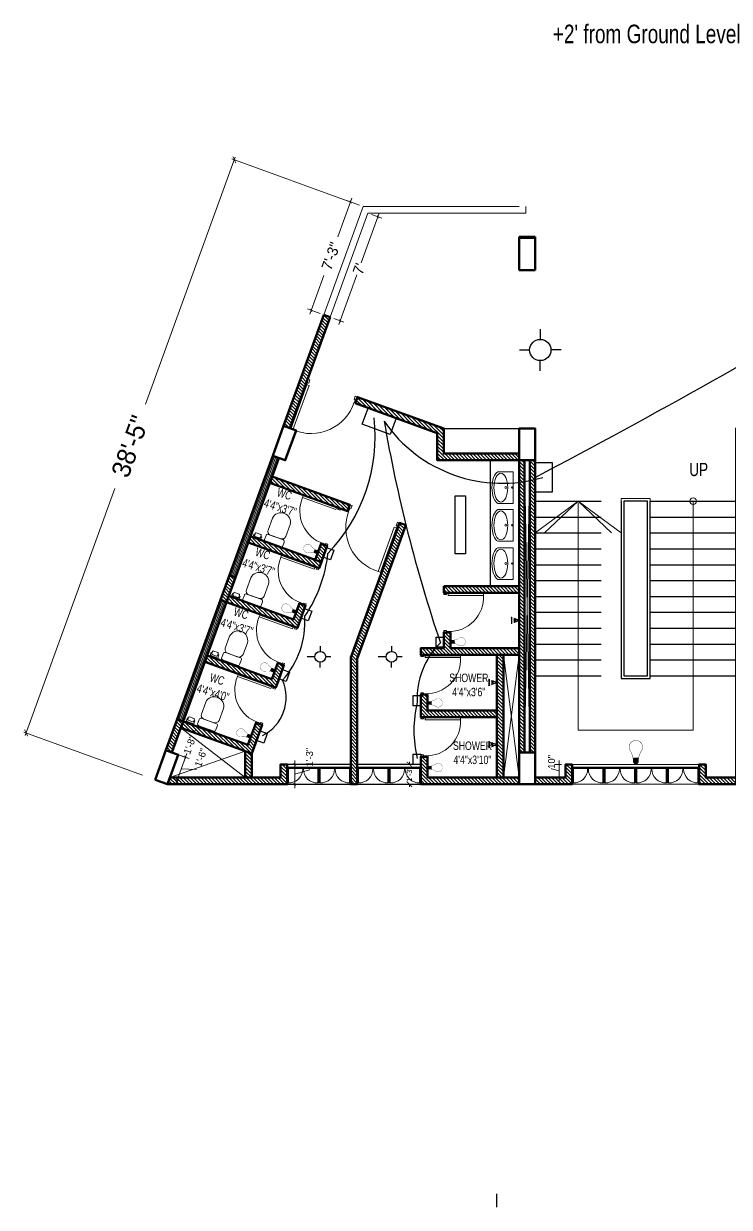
# Model space of a CAD drawing. Extents: x 28 to 3926, y 235 to 2288.
# Drawn here: x 28 to 561, y 235 to 1130 of the extents above; entities that cross this region are included whole.
import ezdxf

# ---------------------------------------------------------------- set-up
doc = ezdxf.new("R2010")
doc.units = 0
doc.header["$LTSCALE"] = 10
doc.linetypes.add('DASHED2', pattern=[0.375, 0.25, -0.125])
for name, color, linetype, lineweight in [('A-TEXT', 7, 'Continuous', 5), ('ar-DOOR-WOOD', 44, 'Continuous', 0), ('column', 1, 'Continuous', 50), ('Dimension', 18, 'Continuous', 9), ('illustr-TOILET FIXTURE', 171, 'Continuous', 0), ('Main Wall', 250, 'Continuous', 13), ('window', 160, 'Continuous', 9)]:
    doc.layers.add(name, color=color, linetype=linetype, lineweight=lineweight)
for name, color, linetype in [('BOX', 7, 'Continuous'), ('conduit', 160, 'Continuous'), ('e conduit sdb to swicth', 160, 'Continuous'), ('Electrical Installation', 50, 'Continuous'), ('plug ins', 7, 'Continuous')]:
    doc.layers.add(name, color=color, linetype=linetype)
doc.layers.add('hatch brick', color=32, linetype='Continuous', lineweight=0, transparency=0.4)
doc.styles.add('SIMPLE', font='romantic.ttf')
doc.dimstyles.new('Architectural', dxfattribs={"dimtxt": 14, "dimasz": 4, "dimexe": 2, "dimexo": 10, "dimgap": 0.09, "dimtad": 0, "dimdec": 0, "dimzin": 0, "dimdsep": 46, "dimlunit": 4, "dimtxsty": 'Standard', "dimblk": 'ARCHTICK', "dimcen": 0.09, "dimdle": 2, "dimclrd": 256, "dimclre": 256, "dimclrt": 256, "dimadec": 0, "dimazin": 0, "dimtfac": 1, "dimtdec": 0, "dimtofl": 0, "dimtmove": 1, "dimatfit": 2, "dimfxl": 12, "dimtolj": 1, "dimtzin": 0, "dimlwd": -1, "dimlwe": -1, "dimarcsym": 0})
doc.dimstyles.new('Architectural small', dxfattribs={"dimtxt": 8, "dimasz": 2, "dimexe": 3, "dimexo": 3, "dimgap": 0.09, "dimtad": 0, "dimdec": 0, "dimzin": 0, "dimdsep": 46, "dimlunit": 4, "dimtxsty": 'Standard', "dimblk": 'ARCHTICK', "dimcen": 0.09, "dimdle": 3, "dimclrd": 6, "dimclre": 6, "dimclrt": 5, "dimadec": 0, "dimazin": 0, "dimtfac": 1, "dimtdec": 0, "dimtofl": 0, "dimtmove": 1, "dimatfit": 2, "dimfxl": 12, "dimtolj": 1, "dimtzin": 0, "dimlwd": 18, "dimlwe": 18, "dimarcsym": 0})
pattern_1 = [(45, (0, 0), (-1.325825, 1.325825), [])]

# ---------------------------------------------------------------- blocks, each defined once
blk = doc.blocks.new('_ArchTick')
at = {"color": 0, "linetype": 'ByBlock', "const_width": 0.15}
blk.add_lwpolyline([(-0.5, -0.5), (0.5, 0.5)], dxfattribs=at)
blk = doc.blocks.new('*D43')
at = {"layer": 'Defpoints', "color": 0, "transparency": 16777216}
for p in [(284.22, 991.77), (29.38, 593.76), (126.79, 558.37)]:
    blk.add_point(p, dxfattribs=at)
at = {"layer": 'Dimension', "transparency": 16777216}
for p, q in [((187.49, 1029.03), (119.67, 842.34)), ((274.82, 995.18), (184.93, 1027.83)), ((28.7, 591.88), (96.51, 778.57)), ((117.39, 561.79), (27.5, 594.44))]:
    blk.add_line(p, q, dxfattribs=at)
at = {"layer": 'Dimension', "transparency": 16777216, "xscale": 4, "yscale": 4, "zscale": 4}
for p, rotation in [((186.81, 1027.15), 70.0371155130217), ((29.38, 593.76), 250.0371155130217)]:
    blk.add_blockref('_ArchTick', p, dxfattribs=dict(at, rotation=rotation))
at = {"layer": 'Dimension', "transparency": 16777216, "insert": (108.09, 810.45), "char_height": 14, "attachment_point": 5, "rotation": 70.03712}
blk.add_mtext('\\A1;38\'-5"', dxfattribs=at)
blk = doc.blocks.new('*D45')
at = {"layer": 'Defpoints', "color": 0, "transparency": 16777216}
for p in [(287.72, 986.77), (295.34, 984), (259.16, 908.12)]:
    blk.add_point(p, dxfattribs=at)
at = {"layer": 'Dimension', "color": 6, "lineweight": 18, "transparency": 16777216}
for p, q in [((296.36, 986.82), (282.68, 949.15)), ((290.54, 985.74), (298.16, 982.98)), ((265.75, 902.53), (279.43, 940.21)), ((261.98, 907.1), (269.59, 904.33))]:
    blk.add_line(p, q, dxfattribs=at)
at = {"layer": 'Dimension', "color": 6, "lineweight": 18, "transparency": 16777216, "xscale": 2, "yscale": 2, "zscale": 2}
for p, rotation in [((295.34, 984), 70.03895655917337), ((266.77, 905.35), 250.0389565591734)]:
    blk.add_blockref('_ArchTick', p, dxfattribs=dict(at, rotation=rotation))
at = {"layer": 'Dimension', "color": 5, "transparency": 16777216, "insert": (281.06, 944.68), "char_height": 8, "attachment_point": 5, "rotation": 70.03896}
blk.add_mtext("\\A1;7'", dxfattribs=at)
blk = doc.blocks.new('*D47')
at = {"layer": 'Defpoints', "color": 0, "transparency": 16777216}
for p in [(284.22, 991.77), (244.9, 913.29), (254.49, 909.82)]:
    blk.add_point(p, dxfattribs=at)
at = {"layer": 'Dimension', "color": 6, "lineweight": 18, "transparency": 16777216}
for p, q in [((275.66, 998.06), (265.03, 968.77)), ((281.4, 992.79), (271.82, 996.27)), ((243.88, 910.47), (254.51, 939.77)), ((251.67, 910.84), (242.08, 914.32))]:
    blk.add_line(p, q, dxfattribs=at)
at = {"layer": 'Dimension', "color": 6, "lineweight": 18, "transparency": 16777216, "xscale": 2, "yscale": 2, "zscale": 2}
for p, rotation in [((274.64, 995.24), 70.0587109803053), ((244.9, 913.29), 250.0587109803053)]:
    blk.add_blockref('_ArchTick', p, dxfattribs=dict(at, rotation=rotation))
at = {"layer": 'Dimension', "color": 5, "transparency": 16777216, "insert": (259.77, 954.27), "char_height": 8, "attachment_point": 5, "rotation": 70.05871}
blk.add_mtext('\\A1;7\'-3"', dxfattribs=at)
blk = doc.blocks.new('*D48')
at = {"layer": 'Defpoints', "color": 0, "transparency": 16777216}
for p in [(437.12, 569.96), (432.37, 559.96), (437.12, 559.96)]:
    blk.add_point(p, dxfattribs=at)
at = {"layer": 'Dimension', "color": 6, "lineweight": 18, "transparency": 16777216}
for p, q in [((432.37, 572.96), (432.37, 556.96)), ((426.56, 566.7), (426.56, 566.88)), ((432.37, 564.96), (426.56, 566.7)), ((434.12, 569.96), (429.37, 569.96)), ((434.12, 559.96), (429.37, 559.96))]:
    blk.add_line(p, q, dxfattribs=at)
for p, rotation in [((432.37, 569.96), 90), ((432.37, 559.96), 270)]:
    blk.add_blockref('_ArchTick', p, dxfattribs=dict(at, rotation=rotation))
at = {"layer": 'Dimension', "color": 5, "transparency": 16777216, "insert": (426.56, 571.85), "char_height": 8, "attachment_point": 5, "rotation": 90}
blk.add_mtext('\\A1;{\\H0.66667x;10"}', dxfattribs=at)
blk = doc.blocks.new('*D49')
at = {"layer": 'Defpoints', "color": 0, "transparency": 16777216}
for p in [(144.31, 577.28), (149.73, 575.31), (138.01, 559.96)]:
    blk.add_point(p, dxfattribs=at)
at = {"layer": 'Dimension', "color": 6, "lineweight": 18, "transparency": 16777216}
for p, q in [((142.41, 555.17), (150.75, 578.13)), ((147.13, 576.26), (152.55, 574.29)), ((146.58, 566.65), (158.19, 565.99)), ((158.19, 565.99), (158.25, 566.16)), ((140.83, 558.93), (146.26, 556.96))]:
    blk.add_line(p, q, dxfattribs=at)
at = {"layer": 'Dimension', "color": 6, "lineweight": 18, "transparency": 16777216, "xscale": 2, "yscale": 2, "zscale": 2}
for p, rotation in [((149.73, 575.31), 70.03895655909592), ((143.44, 557.99), 250.0389565590959)]:
    blk.add_blockref('_ArchTick', p, dxfattribs=dict(at, rotation=rotation))
at = {"layer": 'Dimension', "color": 5, "transparency": 16777216, "insert": (161.47, 575.02), "char_height": 8, "attachment_point": 5, "rotation": 70.03896}
blk.add_mtext('\\A1;{\\H0.66667x;1\'-6"}', dxfattribs=at)
blk = doc.blocks.new('*D50')
at = {"layer": 'Defpoints', "color": 0, "transparency": 16777216}
for p in [(146.4, 597.66), (156.52, 593.98), (139.61, 578.99)]:
    blk.add_point(p, dxfattribs=at)
at = {"layer": 'Dimension', "color": 6, "lineweight": 18, "transparency": 16777216}
for p, q in [((149.22, 596.64), (159.34, 592.95)), ((157.55, 596.8), (156.35, 593.5)), ((142.43, 577.97), (152.55, 574.28)), ((148.7, 572.49), (149.9, 575.79))]:
    blk.add_line(p, q, dxfattribs=at)
at = {"layer": 'Dimension', "color": 6, "lineweight": 18, "transparency": 16777216, "xscale": 2, "yscale": 2, "zscale": 2}
for p, rotation in [((156.52, 593.98), 70.00234317512712), ((149.73, 575.31), 250.0023431751271)]:
    blk.add_blockref('_ArchTick', p, dxfattribs=dict(at, rotation=rotation))
at = {"layer": 'Dimension', "color": 5, "transparency": 16777216, "insert": (153.13, 584.64), "char_height": 8, "attachment_point": 5, "rotation": 70.00234}
blk.add_mtext('\\A1;{\\H0.66667x;1\'-8"}', dxfattribs=at)
blk = doc.blocks.new('DOOR_45')
at = {"layer": 'ar-DOOR-WOOD'}
for p, q in [((-10968.7, 15427.4), (-10963.7, 15427.4)), ((-10968.7, 15427.4), (-10968.7, 15426.4)), ((-10963.7, 15427.4), (-10963.7, 15425.4)), ((-11008.7, 15426.4), (-11008.7, 15424.4)), ((-10968.7, 15426.4), (-11008.7, 15426.4)), ((-11008.7, 15424.4), (-10968.7, 15424.4)), ((-10968.7, 15424.4), (-10968.7, 15426.4)), ((-10968.7, 15426.4), (-10966.7, 15426.4)), ((-10966.7, 15426.4), (-10966.7, 15425.4)), ((-10966.7, 15425.4), (-10963.7, 15425.4)), ((-10968.7, 15382.4), (-10968.7, 15383.4)), ((-10968.7, 15383.4), (-10966.7, 15383.4)), ((-10968.7, 15382.4), (-10963.7, 15382.4)), ((-10966.7, 15384.4), (-10963.7, 15384.4)), ((-10966.7, 15383.4), (-10966.7, 15384.4)), ((-10963.7, 15382.4), (-10963.7, 15384.4))]:
    blk.add_line(p, q, dxfattribs=at)
for points in [[(-10963.7, 15427.4), (-10968.7, 15427.4), (-10968.7, 15426.4), (-10966.7, 15426.4), (-10966.7, 15425.4), (-10963.7, 15425.4)], [(-10968.7, 15426.4), (-11008.7, 15426.4), (-11008.7, 15424.4), (-10968.7, 15424.4)], [(-10968.7, 15383.4), (-10968.7, 15382.4), (-10963.7, 15382.4), (-10963.7, 15384.4), (-10966.7, 15384.4), (-10966.7, 15383.4)]]:
    blk.add_lwpolyline(points, close=True, dxfattribs=at)
blk.add_arc((-10969.9, 15422.3), 38.9, 176.9083, 271.677, dxfattribs=at)
blk = doc.blocks.new('T-FIX-027')
at = {"layer": 'illustr-TOILET FIXTURE'}
for p, q in [((-11843.84, 14568.89), (-11843.84, 14557.43)), ((-11843.84, 14568.89), (-11843.84, 14557.43)), ((-11843.84, 14568.89), (-11819.84, 14568.89)), ((-11843.84, 14568.89), (-11819.84, 14568.89)), ((-11819.84, 14568.89), (-11819.84, 14557.43)), ((-11819.84, 14568.89), (-11819.84, 14557.43))]:
    blk.add_line(p, q, dxfattribs=at)
for centre, radius in [((-11831.91, 14563.34), 0.762), ((-11831.91, 14563.34), 0.762), ((-11831.91, 14568.32), 0.508), ((-11831.91, 14568.32), 0.508)]:
    blk.add_circle(centre, radius, dxfattribs=at)
blk.add_ellipse((-11831.84, 14559.64), major_axis=(-10.93, 0), ratio=0.480383, dxfattribs=at)
blk.add_ellipse((-11831.84, 14559.64), major_axis=(-10.93, 0), ratio=0.480383, dxfattribs=at)
blk.add_ellipse((-11831.84, 14558.89), major_axis=(-12.37, 0), ratio=0.48498, start_param=6.528919, end_param=9.179045, dxfattribs=at)
blk.add_ellipse((-11831.84, 14558.89), major_axis=(-12.37, 0), ratio=0.48498, start_param=6.528919, end_param=9.179045, dxfattribs=at)
blk = doc.blocks.new('stair final')
blk.add_lwpolyline([(-5, 126), (17, 126), (17, -10), (-5, -10)], close=True)
for points in [[(82, 124), (82, -90), (-70, -90), (-70, 124)], [(-37.5, 124), (-37.5, -49), (49.5, -49), (49.5, 122.75)], [(17, 100), (49.5, 124), (82, 100)], [(24.2, 100), (49.5, 124)], [(49.5, 124), (75, 100)], [(82, -8), (82, -90)]]:
    blk.add_lwpolyline(points)
blk.add_circle((-37.5, 124), 2.49)
at = {"layer": 'BOX', "ltscale": 2000}
for p, q in [((-5, 124), (-70, 124)), ((-5, 112), (-70, 112)), ((-5, 100), (-70, 100)), ((-5, 88), (-70, 88)), ((-5, 76), (-70, 76)), ((-5, 64), (-70, 64)), ((-5, 52), (-70, 52)), ((-5, 40), (-70, 40)), ((-5, 28), (-70, 28)), ((-5, 16), (-70, 16)), ((-5, 4), (-70, 4)), ((-5, -8), (-70, -8)), ((0, -8), (-3, -8)), ((15, -8), (12, -8))]:
    blk.add_line(p, q, dxfattribs=at)
at = {"layer": 'BOX', "linetype": 'DASHED2', "ltscale": 20}
for p, q in [((82, 124), (17, 124)), ((82, 112), (17, 112)), ((82, 100), (17, 100)), ((82, 88), (17, 88)), ((82, 76), (17, 76)), ((82, 64), (17, 64)), ((82, 52), (17, 52)), ((82, 40), (17, 40)), ((82, 28), (17, 28)), ((82, 16), (17, 16)), ((82, 4), (17, 4)), ((82, -8), (17, -8))]:
    blk.add_line(p, q, dxfattribs=at)
at = {"layer": 'BOX', "ltscale": 2000}
for points in [[(17, 124), (17, -10), (-5, -10), (-5, 124)], [(-3, 124), (15, 124)]]:
    blk.add_lwpolyline(points, dxfattribs=at)
blk.add_lwpolyline([(15, 124), (15, -8), (-3, -8), (-3, 124)], close=True, dxfattribs=at)
blk = doc.blocks.new('wc')
at = {"linetype": 'Continuous'}
for p, q in [((17795.02, 10409.39), (17795.02, 10412.39)), ((17796.16, 10413.89), (17808.33, 10413.89)), ((17809.55, 10412.39), (17809.55, 10409.39)), ((17795.14, 10404.89), (17795.14, 10395.33)), ((17808.24, 10407.89), (17796.16, 10407.89)), ((17806.43, 10407.89), (17798.79, 10407.89)), ((17809.43, 10395.33), (17809.43, 10404.89)), ((17802.29, 10388.83), (17802.29, 10388.83))]:
    blk.add_line(p, q, dxfattribs=at)
for centre, radius, start, end in [((17796.22, 10412.67), 1.22, 92.83897, 193.07634), ((17808.28, 10412.6), 1.29, 350.39369, 88.03756), ((17796.22, 10409.11), 1.22, 166.9235, 267.16099), ((17798.7, 10404.28), 3.61, 88.6213, 170.30773), ((17806.43, 10404.89), 3, 0, 90), ((17808.21, 10409.24), 1.35, 271.20657, 6.26872), ((17802.2, 10395.91), 7.08, 184.67051, 270.73332), ((17802.38, 10395.91), 7.08, 269.26668, 355.32952)]:
    blk.add_arc(centre, radius, start, end, dxfattribs=at)
blk = doc.blocks.new('nap')
at = {"linetype": 'Continuous'}
for p, q in [((17810.88, 10410.98), (17810.88, 10413.6)), ((17810.88, 10413.6), (17817, 10413.6)), ((17811.65, 10410.98), (17810.88, 10410.98)), ((17811.65, 10410.19), (17811.65, 10411.93)), ((17812.15, 10412.43), (17815.76, 10412.43)), ((17816.26, 10411.93), (17816.26, 10410.19)), ((17817, 10410.98), (17816.26, 10410.98)), ((17817, 10413.6), (17817, 10410.98)), ((17815.76, 10409.69), (17812.15, 10409.69))]:
    blk.add_line(p, q, dxfattribs=at)
for centre, start, end in [((17812.15, 10411.93), 90, 180), ((17812.15, 10410.19), 180, 270), ((17815.76, 10411.93), 0, 90), ((17815.76, 10410.19), 270, 0)]:
    blk.add_arc(centre, 0.5, start, end, dxfattribs=at)
blk = doc.blocks.new('toilet stair block final')
h = blk.add_hatch()
h.set_pattern_fill('ANSI31', color=256, scale=15)
h.set_pattern_definition([(45, (1.7069, -4.6996), (-1.325825, 1.325825), [])])
h.paths.add_polyline_path([(145.14, -46.57), (150.14, -44.75), (150.14, -64.82), (145.14, -64.82)])
at = {"layer": 'hatch brick'}
h = blk.add_hatch(dxfattribs=at)
h.set_pattern_fill('ANSI31', color=256, scale=15)
h.set_pattern_definition(pattern_1)
h.paths.add_polyline_path([(85.96, 283.35), (116.45, 199.41), (121.15, 201.12), (90.63, 285.05)])
h = blk.add_hatch(dxfattribs=at)
h.set_pattern_fill('ANSI31', color=256, scale=15)
h.set_pattern_definition(pattern_1)
edge = h.paths.add_edge_path()
edge.add_line((67.04, 218.27), (65.33, 222.97))
edge.add_line((65.33, 222.97), (0, 199.18))
edge.add_line((0, 199.18), (0, 180.18))
edge.add_line((0, 180.18), (-57, 180.18))
edge.add_line((-57, 180.18), (-57, 175.18))
edge.add_line((-57, 175.18), (5, 175.18))
edge.add_line((5, 175.18), (5, 195.68))
edge.add_line((5, 195.68), (67.04, 218.27))
h = blk.add_hatch(dxfattribs=at)
h.set_pattern_fill('ANSI31', color=256, scale=15)
h.set_pattern_definition(pattern_1)
h.paths.add_polyline_path([(-233, 175.18), (-233, -45.82), (-229, -45.82), (-229, 175.18)])
h = blk.add_hatch(dxfattribs=at)
h.set_pattern_fill('ANSI31', color=256, scale=15)
h.set_pattern_definition([(45, (7, 0), (-1.325825, 1.325825), [])])
h.paths.add_polyline_path([(-225, 175.18), (-225, -45.82), (-221, -45.82), (-221, 175.18)])
h = blk.add_hatch(dxfattribs=at)
h.set_pattern_fill('ANSI31', color=256, scale=15)
h.set_pattern_definition([(45, (164, 0), (-1.325825, 1.325825), [])])
h.paths.add_polyline_path([(-69, 175.18), (-69, -45.82), (-65, -45.82), (-65, 175.18)])
h = blk.add_hatch(dxfattribs=at)
h.set_pattern_fill('ANSI31', color=256, scale=15)
h.set_pattern_definition(pattern_1)
h.paths.add_polyline_path([(-61, 175.18), (-61, -45.82), (-57, -45.82), (-57, 175.18)])
h = blk.add_hatch(dxfattribs=at)
h.set_pattern_fill('ANSI31', color=256, scale=15)
h.set_pattern_definition([(45, (-1.4041, 77.1201), (-1.325825, 1.325825), [])])
h.paths.add_polyline_path([(131.46, 158.06), (72.72, 136.72), (71.01, 141.42), (129.75, 162.76)])
h = blk.add_hatch(dxfattribs=at)
h.set_pattern_fill('ANSI31', color=256, scale=15)
h.set_pattern_definition(pattern_1)
edge = h.paths.add_edge_path()
edge.add_line((28.72, 126.06), (33.42, 127.77))
edge.add_line((33.42, 127.77), (70.4, 25.94))
edge.add_line((70.4, 25.94), (70.4, -69.82))
edge.add_line((70.4, -69.82), (65.4, -69.82))
edge.add_line((65.4, -69.82), (65.4, 25.06))
edge.add_line((65.4, 25.06), (28.72, 126.06))
h = blk.add_hatch(dxfattribs=at)
h.set_pattern_fill('ANSI31', color=256, scale=15)
h.set_pattern_definition([(45, (-1.0627, 76.1802), (-1.325825, 1.325825), [])])
edge = h.paths.add_edge_path()
edge.add_line((94.28, 93.48), (88.13, 110.4))
edge.add_line((88.13, 110.4), (92.83, 112.11))
edge.add_line((92.83, 112.11), (97.27, 99.88))
edge.add_line((97.27, 99.88), (146.14, 117.64))
edge.add_line((146.14, 117.64), (147.85, 112.94))
edge.add_line((147.85, 112.94), (94.28, 93.48))
h = blk.add_hatch(dxfattribs=at)
h.set_pattern_fill('ANSI31', color=256, scale=15)
h.set_pattern_definition([(45, (-56625.152, -18759.7349), (-1.325825215, 1.325825215), [])])
edge = h.paths.add_edge_path()
edge.add_line((157.41, 86.62), (162.11, 88.33))
edge.add_line((162.11, 88.33), (168.94, 69.53))
edge.add_line((168.94, 69.53), (164.23, 67.82))
edge.add_line((164.23, 67.82), (157.4, 86.62))
h = blk.add_hatch(dxfattribs=at)
h.set_pattern_fill('ANSI31', color=256, scale=15)
h.set_pattern_definition(pattern_1)
h.paths.add_polyline_path([(0, 80), (0, 75), (-57, 75), (-57, 80)])
h = blk.add_hatch(dxfattribs=at)
h.set_pattern_fill('ANSI31', color=256, scale=15)
h.set_pattern_definition([(45, (15.3236, 31.0638), (-1.325825, 1.325825), [])])
edge = h.paths.add_edge_path()
edge.add_line((110.66, 48.37), (104.52, 65.29))
edge.add_line((104.52, 65.29), (109.22, 66.99))
edge.add_line((109.22, 66.99), (113.66, 54.77))
edge.add_line((113.66, 54.77), (162.52, 72.52))
edge.add_line((162.52, 72.52), (164.23, 67.82))
edge.add_line((164.23, 67.82), (110.66, 48.37))
h = blk.add_hatch(dxfattribs=at)
h.set_pattern_fill('ANSI31', color=256, scale=15)
h.set_pattern_definition(pattern_1)
h.paths.add_polyline_path([(0, 28), (-57, 28), (-57, 33), (-5, 33), (-5, 45), (0, 45), (0, 33), (17.4, 33), (17.4, 28)])
h = blk.add_hatch(dxfattribs=at)
h.set_pattern_fill('ANSI31', color=256, scale=15)
h.set_pattern_definition(pattern_1)
h.paths.add_polyline_path([(-45, -64.82), (-40, -64.82), (-40, 28), (-45, 28)])
h = blk.add_hatch(dxfattribs=at)
h.set_pattern_fill('ANSI31', color=256, scale=15)
h.set_pattern_definition([(45, (15.3236, 31.0638), (-1.325825, 1.325825), [])])
h.paths.add_polyline_path([(125.34, 7.95), (120.9, 20.17), (125.6, 21.88), (130.04, 9.66), (178.91, 27.41), (180.62, 22.71), (127.05, 3.25)])
h = blk.add_hatch(dxfattribs=at)
h.set_pattern_fill('ANSI31', color=256, scale=15)
h.set_pattern_definition([(45, (17.4023, 0), (-1.325825, 1.325825), [])])
h.paths.add_polyline_path([(-40, -14), (12.4, -14), (12.4, -2), (17.4, -2), (17.4, -19), (-40, -19)])
h = blk.add_hatch(dxfattribs=at)
h.set_pattern_fill('ANSI31', color=256, scale=15)
h.set_pattern_definition([(45, (33.4168, -18.7522), (-1.325825, 1.325825), [])])
h.paths.add_polyline_path([(143.44, -41.87), (137.29, -24.95), (141.99, -23.24), (148.14, -40.16), (197.01, -22.41), (198.72, -27.11), (145.14, -46.57)])
h = blk.add_hatch(dxfattribs=at)
h.set_pattern_fill('ANSI31', color=256, scale=15)
h.set_pattern_definition(pattern_1)
h.paths.add_polyline_path([(201.71, -20.7), (197.01, -22.41), (205.51, -45.81), (210.21, -44.1)])
h = blk.add_hatch(dxfattribs=at)
h.set_pattern_fill('ANSI31', color=256, scale=15)
h.set_pattern_definition(pattern_1)
h.paths.add_polyline_path([(12.4, -64.82), (0, -64.82), (-57, -64.82), (-57, -69.82), (17.4, -69.82), (17.4, -49), (12.4, -49)])
h = blk.add_hatch(dxfattribs=at)
h.set_pattern_fill('ANSI31', color=256, scale=15)
h.set_pattern_definition(pattern_1)
h.paths.add_polyline_path([(-193, -64.82), (-193, -54.82), (-198, -54.82), (-198, -64.82), (-221, -64.82), (-221, -69.82), (-193, -69.82)])
h = blk.add_hatch(dxfattribs=at)
h.set_pattern_fill('ANSI31', color=256, scale=15)
h.set_pattern_definition(pattern_1)
h.paths.add_polyline_path([(-97, -64.82), (-97, -69.82), (-69, -69.82), (-69, -64.82), (-92, -64.82), (-92, -54.82), (-97, -54.82)])
h = blk.add_hatch(dxfattribs=at)
h.set_pattern_fill('ANSI31', color=256, scale=15)
h.set_pattern_definition(pattern_1)
h.paths.add_polyline_path([(118.4, -54.82), (123.4, -54.82), (123.4, -64.82), (207.11, -64.82), (208.92, -69.82), (118.4, -69.82)])
for points in [[(-62, 367), (-62, 362), (57.4, 362), (85.96, 283.35)], [(90.63, 285.05), (60.9, 367), (-57, 367)], [(-229, 175.18), (-225, -45.82)], [(-229, -45.82), (-225, 175.18)], [(-65, -45.82), (-61, 175.18)], [(-65, 175.18), (-61, -45.82)], [(-57, 28), (-45, -64.82)], [(-57, -64.82), (-45, 28)], [(150.14, -64.82), (198.72, -27.11)], [(150.14, -44.75), (207.11, -64.82)]]:
    blk.add_lwpolyline(points)
at = {"color": 0, "lineweight": 50}
for points in [[(85.96, 283.35), (116.45, 199.41), (121.15, 201.12), (90.63, 285.05), (85.96, 283.35)], [(67.04, 218.27), (65.33, 222.97), (0, 199.18), (0, 180.18), (-57, 180.18), (-57, 175.18), (5, 175.18), (5, 195.68), (67.04, 218.27)], [(124.63, 176.85), (197.01, -22.41), (201.71, -20.7), (129.33, 178.56)], [(28.72, 126.06), (33.42, 127.77), (70.4, 25.94), (70.4, -69.82), (65.4, -69.82), (65.4, 25.06), (28.72, 126.06)], [(94.28, 93.48), (88.13, 110.4), (92.83, 112.11), (97.27, 99.88), (146.14, 117.64), (147.85, 112.94), (94.28, 93.48), (94.28, 93.48)], [(157.41, 86.62), (162.11, 88.33), (168.94, 69.53), (164.23, 67.82), (157.4, 86.62)], [(0, 80), (0, 75), (-57, 75), (-57, 80), (0, 80)], [(110.66, 48.37), (104.52, 65.29), (109.22, 66.99), (113.66, 54.77), (162.52, 72.52), (164.23, 67.82), (110.66, 48.37), (110.66, 48.37)], [(0, 28), (-57, 28), (-57, 33), (-5, 33), (-5, 45), (0, 45), (0, 33), (17.4, 33), (17.4, 28), (0, 28)], [(125.34, 7.95), (120.9, 20.17), (125.6, 21.88), (130.04, 9.66), (178.91, 27.41), (180.62, 22.71), (127.05, 3.25), (125.34, 7.95)], [(143.44, -41.87), (137.29, -24.95), (141.99, -23.24), (148.14, -40.16), (197.01, -22.41), (198.72, -27.11), (145.14, -46.57), (143.44, -41.87)], [(12.4, -64.82), (0, -64.82), (0, -64.82), (-57, -64.82), (-57, -69.82), (17.4, -69.82), (17.4, -69.82), (17.4, -49), (12.4, -49), (12.4, -64.82)]]:
    blk.add_lwpolyline(points, dxfattribs=at)
at = {"color": 1, "lineweight": 50}
blk.add_lwpolyline([(-57, 175.18), (-69, 175.18), (-69, 199.18), (-57, 199.18), (-57, 175.18)], dxfattribs=at)
for points in [[(129.33, 178.56), (121.14, 201.12), (111.74, 197.7), (119.93, 175.15)], [(218.32, -66.4), (210.21, -44.07), (200.81, -47.49), (208.92, -69.82)]]:
    blk.add_lwpolyline(points, close=True, dxfattribs=at)
at = {"color": 0, "lineweight": 50}
for points in [[(-61, 175.18), (-61, -45.82), (-57, -45.82), (-57, 175.18)], [(131.46, 158.06), (72.72, 136.72), (71.01, 141.42), (129.75, 162.76)], [(147.85, 112.94), (94.28, 93.48), (92.57, 98.18), (146.14, 117.64)], [(-45, -64.82), (-40, -64.82), (-40, 28), (-45, 28)], [(-40, -14), (12.4, -14), (12.4, -2), (17.4, -2), (17.4, -19), (-40, -19)], [(201.71, -20.7), (197.01, -22.41), (205.51, -45.81), (210.21, -44.1)], [(145.14, -46.57), (150.14, -44.75), (150.14, -64.82), (145.14, -64.82)], [(-193, -64.82), (-193, -54.82), (-198, -54.82), (-198, -64.82), (-221, -64.82), (-221, -69.82), (-193, -69.82)], [(-97, -64.82), (-97, -69.82), (-69, -69.82), (-69, -64.82), (-92, -64.82), (-92, -54.82), (-97, -54.82)], [(118.4, -54.82), (118.4, -54.82), (123.4, -54.82), (123.4, -64.82), (207.11, -64.82), (208.92, -69.82), (118.4, -69.82)]]:
    blk.add_lwpolyline(points, close=True, dxfattribs=at)
blk.add_lwpolyline([(-193, -69.82), (-97, -69.82), (-97, -54.82), (-193, -54.82)], close=True)
at = {"layer": 'BOX', "ltscale": 2000}
for p, q in [((0, 199.18), (-57, 199.18)), ((-57, 175.18), (-57, 80.18)), ((-35, 175.18), (-35, 80.18))]:
    blk.add_line(p, q, dxfattribs=at)
for points in [[(65.4, -69.82), (17.4, -69.82), (17.4, -54.82), (65.4, -54.82)], [(118.4, -69.82), (70.4, -69.82), (70.4, -54.82), (118.4, -54.82)]]:
    blk.add_lwpolyline(points, close=True, dxfattribs=at)
at = {"layer": 'Main Wall', "color": 1, "lineweight": 50}
for points in [[(-233, 175.18), (-221, 175.18), (-221, 199.18), (-233, 199.18), (-233, 175.18)], [(-233, -69.82), (-221, -69.82), (-221, -45.82), (-233, -45.82), (-233, -69.82)], [(-69, -69.82), (-57, -69.82), (-57, -45.82), (-69, -45.82), (-69, -69.82)]]:
    blk.add_lwpolyline(points, dxfattribs=at)
at = {"layer": 'Main Wall', "color": 0, "lineweight": 50}
for points in [[(-233, 175.18), (-233, -45.82), (-229, -45.82), (-229, 175.18)], [(-225, 175.18), (-225, -45.82), (-221, -45.82), (-221, 175.18)], [(-69, 175.18), (-69, -45.82), (-65, -45.82), (-65, 175.18)]]:
    blk.add_lwpolyline(points, close=True, dxfattribs=at)
at = {"layer": 'window', "ltscale": 2000}
for points in [[(158.82, 87.14), (126.05, 177.37)], [(159.76, 87.48), (126.98, 177.71)], [(160.7, 87.82), (127.92, 178.05)], [(198.42, -21.9), (165.65, 68.34)], [(199.36, -21.55), (166.59, 68.68)], [(200.3, -21.21), (167.53, 69.02)]]:
    blk.add_lwpolyline(points, dxfattribs=at)
at = {"extrusion": (0, 0, -1)}
for p, xscale, yscale, zscale, rotation in [((16117.31, 4701.45), 0.8888892124533201, 0.8888892124533201, -0.8888892124533201, 69.99006771556789), ((3281.08, -12023.71), 0.6666666666666669, 0.6666666666666669, -0.6666666666666669, 340.0389565718659), ((3264.7, -12068.82), 0.6666666666666669, 0.6666666666666669, -0.6666666666666669, 340.0389565718659), ((3248.31, -12113.94), 0.6666666666666669, 0.6666666666666669, -0.6666666666666669, 340.0389565718659), ((3231.93, -12159.05), 0.6666666666666669, 0.6666666666666669, -0.6666666666666669, 340.0389565718659)]:
    blk.add_blockref('DOOR_45', p, dxfattribs=dict(at, xscale=xscale, yscale=yscale, zscale=zscale, rotation=rotation))
blk.add_blockref('stair final', (-151, 20.18))
at = {"extrusion": (0, 0, -1), "zscale": -1, "rotation": 160.0389565718658}
for name, p in [('wc', (20158.79, 3822.37)), ('nap', (20157.38, 3822.57)), ('wc', (20142.41, 3777.25)), ('nap', (20141, 3777.46)), ('wc', (20126.36, 3733.08)), ('nap', (20124.95, 3733.28)), ('wc', (20108.27, 3683.26)), ('nap', (20106.86, 3683.46))]:
    blk.add_blockref(name, p, dxfattribs=at)
at = {"xscale": 0.666666606798147, "yscale": 0.666666606798147, "zscale": 0.666666606798147}
for p in [(7309.17, -10209.96), (7326.57, -10256.96), (7326.57, -10303.96)]:
    blk.add_blockref('DOOR_45', p, dxfattribs=at)
at = {"layer": 'illustr-TOILET FIXTURE', "extrusion": (0, 0, -1), "zscale": -1, "rotation": 270}
for p in [(-14516.54, -11677.4), (-14516.54, -11705.92), (-14516.54, -11734.81)]:
    blk.add_blockref('T-FIX-027', p, dxfattribs=at)
at = {"layer": 'Main Wall', "xscale": 0.888888888888914, "yscale": 0.888888888888914, "zscale": 0.888888888888914, "rotation": 109.9621850072985}
blk.add_blockref('DOOR_45', (9595.65, 13969.5), dxfattribs=at)
blk = doc.blocks.new('DOOR_40')
at = {"layer": 'ar-DOOR-WOOD'}
for p, q in [((-11029.1, 15421.4), (-11064.1, 15421.4)), ((-11064.1, 15421.4), (-11064.1, 15419.4)), ((-11064.1, 15419.4), (-11029.1, 15419.4)), ((-11029.1, 15422.4), (-11024.1, 15422.4)), ((-11029.1, 15422.4), (-11029.1, 15421.4)), ((-11029.1, 15419.4), (-11029.1, 15421.4)), ((-11029.1, 15421.4), (-11027.1, 15421.4)), ((-11027.1, 15421.4), (-11027.1, 15420.4)), ((-11027.1, 15420.4), (-11024.1, 15420.4)), ((-11024.1, 15422.4), (-11024.1, 15420.4)), ((-11029.1, 15383.4), (-11027.1, 15383.4)), ((-11029.1, 15382.4), (-11029.1, 15383.4)), ((-11029.1, 15382.4), (-11024.1, 15382.4)), ((-11027.1, 15383.4), (-11027.1, 15384.4)), ((-11027.1, 15384.4), (-11024.1, 15384.4)), ((-11024.1, 15382.4), (-11024.1, 15384.4))]:
    blk.add_line(p, q, dxfattribs=at)
blk.add_arc((-11029.4, 15418.2), 34.8, 178.03, 270.3561, dxfattribs=at)
blk = doc.blocks.new('ftt')
at = {"layer": 'plug ins', "linetype": 'Continuous'}
for p, q in [((76688.16, 107266.81), (76688.07, 107267.06)), ((76688.16, 107266.81), (76688.07, 107267.06)), ((76688.3, 107266.45), (76688.2, 107266.7)), ((76688.3, 107266.45), (76688.2, 107266.7)), ((76688.44, 107266.09), (76688.34, 107266.34)), ((76688.44, 107266.09), (76688.34, 107266.34)), ((76688.77, 107266.81), (76688.7, 107267.06)), ((76688.87, 107266.45), (76688.8, 107266.7)), ((76688.97, 107266.09), (76688.9, 107266.34)), ((76689.34, 107266.81), (76689.3, 107267.06)), ((76689.41, 107266.45), (76689.36, 107266.7)), ((76689.47, 107266.09), (76689.43, 107266.34)), ((76689.9, 107266.81), (76689.87, 107267.06)), ((76689.93, 107266.45), (76689.91, 107266.7)), ((76689.96, 107266.09), (76689.94, 107266.34)), ((76690.44, 107266.81), (76690.44, 107267.06)), ((76690.44, 107266.45), (76690.44, 107266.7)), ((76690.44, 107266.09), (76690.44, 107266.34)), ((76690.92, 107266.09), (76690.94, 107266.34)), ((76690.95, 107266.45), (76690.98, 107266.7)), ((76690.99, 107266.81), (76691.01, 107267.06)), ((76691.41, 107266.09), (76691.46, 107266.34)), ((76691.48, 107266.45), (76691.52, 107266.7)), ((76691.54, 107266.81), (76691.59, 107267.06)), ((76691.91, 107266.09), (76691.98, 107266.34)), ((76692.01, 107266.45), (76692.09, 107266.7)), ((76692.12, 107266.81), (76692.19, 107267.06)), ((76692.45, 107266.09), (76692.54, 107266.34)), ((76692.58, 107266.45), (76692.68, 107266.7)), ((76692.72, 107266.81), (76692.82, 107267.06)), ((76688.98, 107264.67), (76688.89, 107264.92)), ((76688.98, 107264.67), (76688.89, 107264.92)), ((76689.12, 107264.31), (76689.02, 107264.56)), ((76689.12, 107264.31), (76689.02, 107264.56)), ((76689.26, 107263.95), (76689.16, 107264.2)), ((76689.26, 107263.95), (76689.16, 107264.2)), ((76689.37, 107264.67), (76689.3, 107264.92)), ((76689.39, 107263.6), (76689.3, 107263.85)), ((76689.39, 107263.6), (76689.3, 107263.85)), ((76689.47, 107264.31), (76689.4, 107264.56)), ((76689.44, 107263.47), (76691.44, 107263.47)), ((76690.06, 107261.85), (76689.44, 107263.47)), ((76690.06, 107261.85), (76689.44, 107263.47)), ((76690.06, 107261.85), (76689.44, 107263.47)), ((76689.57, 107263.95), (76689.5, 107264.2)), ((76689.67, 107263.6), (76689.6, 107263.85)), ((76689.74, 107264.67), (76689.69, 107264.92)), ((76689.8, 107264.31), (76689.76, 107264.56)), ((76689.87, 107263.95), (76689.82, 107264.2)), ((76689.93, 107263.6), (76689.89, 107263.85)), ((76690.06, 107261.85), (76690.06, 107260.87)), ((76690.09, 107264.67), (76690.07, 107264.92)), ((76690.12, 107264.31), (76690.1, 107264.56)), ((76690.16, 107263.95), (76690.13, 107264.2)), ((76690.19, 107263.6), (76690.17, 107263.85)), ((76690.44, 107264.67), (76690.44, 107264.92)), ((76690.44, 107264.31), (76690.44, 107264.56)), ((76690.44, 107263.95), (76690.44, 107264.2)), ((76690.44, 107263.6), (76690.44, 107263.85)), ((76690.69, 107263.6), (76690.71, 107263.85)), ((76690.72, 107263.95), (76690.74, 107264.2)), ((76690.75, 107264.31), (76690.78, 107264.56)), ((76690.79, 107264.67), (76690.81, 107264.92)), ((76690.81, 107261.85), (76691.44, 107263.47)), ((76690.81, 107261.85), (76690.81, 107260.87)), ((76690.94, 107263.6), (76690.99, 107263.85)), ((76691.01, 107263.95), (76691.06, 107264.2)), ((76691.08, 107264.31), (76691.12, 107264.56)), ((76691.14, 107264.67), (76691.19, 107264.92)), ((76691.21, 107263.6), (76691.28, 107263.85)), ((76691.31, 107263.95), (76691.38, 107264.2)), ((76691.41, 107264.31), (76691.48, 107264.56)), ((76691.48, 107263.6), (76691.58, 107263.85)), ((76691.51, 107264.67), (76691.58, 107264.92)), ((76691.62, 107263.95), (76691.72, 107264.2)), ((76691.76, 107264.31), (76691.85, 107264.56)), ((76691.9, 107264.67), (76691.99, 107264.92))]:
    blk.add_line(p, q, dxfattribs=at)
blk = doc.blocks.new('drter')
at = {"layer": 'plug ins', "rotation": 90}
blk.add_blockref('ftt', (183966.31, 30586.27), dxfattribs=at)
blk = doc.blocks.new('*D51')
at = {"layer": 'Defpoints', "color": 0, "transparency": 16777216}
for p in [(226.72, 569.96), (226.72, 554.96), (232.45, 554.96)]:
    blk.add_point(p, dxfattribs=at)
at = {"layer": 'Dimension', "color": 6, "lineweight": 18, "transparency": 16777216}
for p, q in [((232.45, 572.96), (232.45, 551.96)), ((229.72, 569.96), (235.45, 569.96)), ((232.45, 562.46), (243.59, 565.8)), ((243.59, 565.8), (243.59, 565.98)), ((229.72, 554.96), (235.45, 554.96))]:
    blk.add_line(p, q, dxfattribs=at)
at = {"layer": 'Dimension', "color": 6, "lineweight": 18, "transparency": 16777216, "xscale": 2, "yscale": 2, "zscale": 2}
for p, rotation in [((232.45, 569.96), 90), ((232.45, 554.96), 270)]:
    blk.add_blockref('_ArchTick', p, dxfattribs=dict(at, rotation=rotation))
at = {"layer": 'Dimension', "color": 5, "transparency": 16777216, "insert": (243.59, 575.4), "char_height": 8, "attachment_point": 5, "rotation": 90}
blk.add_mtext('\\A1;{\\H0.66667x;1\'-3"}', dxfattribs=at)
blk = doc.blocks.new('*D52')
at = {"layer": 'Defpoints', "color": 0, "transparency": 16777216}
for p in [(327.72, 569.96), (319.06, 554.96), (327.72, 554.96)]:
    blk.add_point(p, dxfattribs=at)
at = {"layer": 'Dimension', "transparency": 16777216}
for p, q in [((317.72, 569.96), (317.06, 569.96)), ((319.06, 571.96), (319.06, 569.55)), ((317.72, 554.96), (317.06, 554.96)), ((319.06, 552.96), (319.06, 555.37))]:
    blk.add_line(p, q, dxfattribs=at)
at = {"layer": 'Dimension', "transparency": 16777216, "xscale": 4, "yscale": 4, "zscale": 4}
for p, rotation in [((319.06, 569.96), 90), ((319.06, 554.96), 270)]:
    blk.add_blockref('_ArchTick', p, dxfattribs=dict(at, rotation=rotation))
at = {"layer": 'Dimension', "transparency": 16777216, "insert": (319.06, 562.46), "char_height": 14, "attachment_point": 5, "rotation": 90}
blk.add_mtext('\\A1;{\\H0.28571x;1\'-3"}', dxfattribs=at)
blk = doc.blocks.new('LED')
for p, q in [((-12.1, -25.6), (11.9, -25.6)), ((-11.6, -7.7), (11.7, -7.7)), ((-11.6, -11), (11.7, -9.6)), ((-11.6, -13.3), (11.7, -11.8)), ((-11.5, -15.5), (11.8, -14.1)), ((-11.3, -17.8), (11.9, -16.3)), ((-11.2, -20), (12.1, -18.6)), ((-11.2, -22.2), (12.1, -20.8)), ((-11.2, -24.5), (12.1, -23.1))]:
    blk.add_line(p, q)
at = {"lineweight": 9}
blk.add_line((7.8, -3.1), (-7.8, -3.1), dxfattribs=at)
for points, const_width in [([(5.3, 0), (5.4, 0), (5.7, 0), (6.1, -0.1), (6.6, -0.3), (7, -0.6), (7.2, -0.9), (7.4, -1.2), (7.5, -1.5), (7.7, -2), (7.7, -2.5), (7.8, -3.1), (7.7, -2.5), (7.7, -2), (7.5, -1.5), (7.4, -1.2), (7.2, -0.9), (7, -0.6), (6.6, -0.3), (6.1, -0.1), (5.7, 0), (5.4, 0), (5.3, 0), (-5.3, 0), (-5.4, 0), (-5.5, 0), (-5.8, 0), (-6.1, -0.1), (-6.4, -0.2), (-6.7, -0.5), (-7, -0.7), (-7.3, -1.1), (-7.6, -1.7), (-7.7, -2.3), (-7.8, -3.1), (-7.8, -3.1), (-7.9, -3.2), (-8.1, -3.2), (-8.3, -3.3), (-8.9, -3.6), (-9.6, -4.1), (-10.3, -4.7), (-11, -5.4), (-11.2, -5.9), (-11.4, -6.4), (-11.6, -7), (-11.6, -7.7), (-12.2, -7.7), (-12.1, -26)], 2), ([(-5.3, 0), (-5.4, 0), (-5.5, 0), (-5.8, 0), (-6.1, -0.1), (-6.4, -0.2), (-6.7, -0.5), (-7, -0.7), (-7.3, -1.1), (-7.6, -1.7), (-7.7, -2.3), (-7.8, -3.1)], 1), ([(-0.1, -111.1), (-0.2, -111.1), (-1, -111.1), (-1.8, -111.1), (-2.6, -111.1), (-3.4, -111), (-4.2, -110.9), (-5, -110.8), (-5.8, -110.6), (-6.6, -110.5), (-7.4, -110.3), (-8.1, -110.1), (-8.9, -109.9), (-9.6, -109.7), (-10.4, -109.5), (-11.1, -109.2), (-11.8, -108.9), (-12.5, -108.7), (-13.2, -108.3), (-13.9, -108), (-14.6, -107.7), (-15.3, -107.3), (-16, -106.9), (-16.6, -106.6), (-17.3, -106.2), (-17.9, -105.7), (-18.5, -105.3), (-19.2, -104.8), (-19.8, -104.4), (-20.4, -103.9), (-20.9, -103.4), (-21.5, -102.9), (-22.1, -102.4), (-22.6, -101.9), (-23.1, -101.3), (-23.7, -100.8), (-24.2, -100.2), (-24.6, -99.6), (-25.1, -99), (-25.6, -98.4), (-26, -97.8), (-26.5, -97.2), (-26.9, -96.5), (-27.3, -95.9), (-27.7, -95.2), (-28.1, -94.6), (-28.4, -93.9), (-28.8, -93.2), (-29.1, -92.5), (-29.4, -91.8), (-29.7, -91.1), (-30, -90.4), (-30.2, -89.6), (-30.5, -88.9), (-30.7, -88.1), (-30.9, -87.4), (-31.1, -86.6), (-31.2, -85.9), (-31.4, -85.1), (-31.5, -84.3), (-31.6, -83.5), (-31.7, -82.7), (-31.8, -81.9), (-31.8, -81.1), (-31.9, -80.3), (-31.9, -79.5), (-31.9, -78.2), (-31.8, -77), (-31.7, -75.8), (-31.5, -74.6), (-31.3, -73.4), (-31.1, -72.2), (-30.8, -71.1), (-30.4, -69.9), (-30, -68.8), (-29.6, -67.7), (-29.2, -66.6), (-22.1, -55), (-14.6, -35.3), (-14.1, -29.7), (-14.1, -27.1), (-12.1, -25.6)], 1.8), ([(-0.1, -111.1), (0, -111.1), (0.8, -111.1), (1.6, -111.1), (2.5, -111.1), (3.3, -111), (4, -110.9), (4.8, -110.8), (5.6, -110.6), (6.4, -110.5), (7.2, -110.3), (7.9, -110.1), (8.7, -109.9), (9.4, -109.7), (10.2, -109.5), (10.9, -109.2), (11.6, -108.9), (12.3, -108.7), (13, -108.3), (13.7, -108), (14.4, -107.7), (15.1, -107.3), (15.8, -106.9), (16.4, -106.6), (17.1, -106.2), (17.7, -105.7), (18.3, -105.3), (19, -104.8), (19.6, -104.4), (20.2, -103.9), (20.7, -103.4), (21.3, -102.9), (21.9, -102.4), (22.4, -101.9), (22.9, -101.3), (23.5, -100.8), (24, -100.2), (24.5, -99.6), (24.9, -99), (25.4, -98.4), (25.8, -97.8), (26.3, -97.2), (26.7, -96.5), (27.1, -95.9), (27.5, -95.2), (27.9, -94.6), (28.2, -93.9), (28.6, -93.2), (28.9, -92.5), (29.2, -91.8), (29.5, -91.1), (29.8, -90.4), (30, -89.6), (30.3, -88.9), (30.5, -88.1), (30.7, -87.4), (30.9, -86.6), (31, -85.9), (31.2, -85.1), (31.3, -84.3), (31.4, -83.5), (31.5, -82.7), (31.6, -81.9), (31.6, -81.1), (31.7, -80.3), (31.7, -79.5), (31.7, -78.2), (31.6, -77), (31.5, -75.8), (31.3, -74.6), (31.1, -73.4), (30.9, -72.2), (30.6, -71.1), (30.2, -69.9), (29.9, -68.8), (29.4, -67.7), (29, -66.6), (21.9, -55), (14.4, -35.3), (13.9, -29.7), (13.9, -27.1), (11.9, -25.6)], 1.8), ([(11.9, -26.1), (11.9, -7.7), (11.7, -7.7), (11.6, -7), (11.4, -6.4), (11.2, -5.9), (11, -5.4), (10.3, -4.7), (9.6, -4.1), (8.9, -3.6), (8.3, -3.3), (7.9, -3.2), (7.8, -3.1), (7.8, -3.1)], 2)]:
    blk.add_lwpolyline(points, dxfattribs=dict(const_width=const_width))
at = {"color": 7, "lineweight": 20}
blk.add_open_spline([(-9.8, -25.6), (-9.8, -25.6), (9.4, -25.6), (9.4, -25.6)], degree=3, dxfattribs=at)

msp = doc.modelspace()

# ---------------------------------------------------------------- linework, layer by layer
at = {"color": 30, "true_color": 0xf8991e}
for p, q in [((418.021, 899.055), (418.021, 891.368)), ((402.299, 883.334), (409.987, 883.334)), ((433.742, 883.334), (426.055, 883.334)), ((418.021, 867.613), (418.021, 875.3)), ((251.699, 659.322), (251.699, 655.394)), ((305.592, 659.322), (305.592, 655.394)), ((247.594, 651.289), (241.69, 651.289)), ((251.699, 643.255), (251.699, 647.183)), ((259.733, 651.289), (255.804, 651.289)), ((301.487, 651.289), (295.583, 651.289)), ((305.592, 643.255), (305.592, 647.183)), ((313.626, 651.289), (309.698, 651.289))]:
    msp.add_line(p, q, dxfattribs=at)
at = {"color": 18, "ltscale": 2000, "true_color": 0x000000}
msp.add_lwpolyline([(414.119, 943.768), (402.119, 943.768), (402.119, 967.768), (414.119, 967.768)], close=True, dxfattribs=at)
at = {"color": 116, "true_color": 0x136734}
for points in [[(287.948, 839.448), (309.097, 831.748), (304.622, 819.454), (283.472, 827.153)], [(427.14, 798.258), (427.14, 775.75), (414.057, 775.75), (414.057, 798.258)], [(256.53, 733.917), (261.985, 731.935), (259.369, 724.733), (253.914, 726.714)], [(239.781, 687.715), (245.236, 685.734), (242.621, 678.532), (237.166, 680.513)], [(339.315, 666.147), (345.119, 666.147), (345.119, 658.484), (339.315, 658.484)], [(223.082, 641.75), (228.537, 639.768), (225.921, 632.566), (220.466, 634.548)], [(321.913, 621.934), (327.716, 621.934), (327.716, 614.272), (321.913, 614.272)], [(206.163, 595.211), (211.618, 593.229), (209.003, 586.027), (203.547, 588.008)], [(321.913, 577.618), (327.716, 577.618), (327.716, 569.955), (321.913, 569.955)]]:
    msp.add_lwpolyline(points, close=True, dxfattribs=at)
at = {"color": 150}
for points in [[(226.716, 567.955), (274.716, 567.955), (274.716, 566.955), (226.716, 566.955)], [(226.716, 567.955), (274.116, 567.955), (274.116, 567.455), (226.716, 567.455)], [(279.716, 567.955), (327.716, 567.955), (327.716, 566.955), (279.716, 566.955)], [(279.716, 567.955), (327.116, 567.955), (327.116, 567.455), (279.716, 567.455)], [(442.119, 567.955), (537.519, 567.955), (537.519, 566.955), (442.119, 566.955)], [(442.119, 567.955), (537.519, 567.955), (537.519, 567.455), (442.119, 567.455)]]:
    msp.add_lwpolyline(points, close=True, dxfattribs=at)
at = {"color": 30, "true_color": 0xf8991e}
for centre, radius in [((418.021, 883.334), 8.034), ((251.699, 651.289), 4.105), ((305.592, 651.289), 4.105)]:
    msp.add_circle(centre, radius, dxfattribs=at)
at = {"layer": 'column', "color": 18, "ltscale": 2000, "true_color": 0x000000}
for p, q in [((402.119, 968.768), (414.119, 968.768)), ((402.119, 968.768), (402.119, 943.768)), ((402.119, 968.768), (414.119, 968.768)), ((402.119, 968.768), (402.119, 943.768)), ((414.119, 968.768), (414.119, 943.768)), ((414.119, 968.768), (414.119, 943.768)), ((414.119, 943.768), (402.119, 943.768)), ((414.119, 943.768), (402.119, 943.768))]:
    msp.add_line(p, q, dxfattribs=at)
at = {"layer": 'conduit', "color": 18, "true_color": 0x000000}
for centre, radius, start, end in [((-1899.152, 5200.355), 4982.831, 297.660777, 301.171918), ((164.812, 818.33), 128.412, 316.202936, 6.090746), ((389.257, 890.814), 108.313, 214.506055, 286.489048), ((1406.359, 1021.031), 1122.823, 189.823873, 198.650688), ((153.75, 740.705), 104.358, 325.738897, 353.811384), ((173.395, 677.967), 66.724, 318.27352, 3.426827), ((384.671, 619.653), 59.732, 134.910754, 182.588235), ((193.895, 620.555), 32.054, 296.110978, 23.929611), ((413.75, 595.705), 91.259, 166.534792, 193.465208)]:
    msp.add_arc(centre, radius, start, end, dxfattribs=at)
at = {"layer": 'e conduit sdb to swicth', "color": 18, "true_color": 0x000000}
msp.add_line((385.218, 235), (385.218, 245.234), dxfattribs=at)
at = {"layer": 'Electrical Installation', "color": 32, "true_color": 0xcd6928}
for p, q in [((353.709, 772.964), (361.484, 772.99)), ((353.737, 729.156), (353.709, 772.964)), ((361.484, 772.99), (361.557, 729.192)), ((361.557, 729.192), (353.737, 729.156))]:
    msp.add_line(p, q, dxfattribs=at)

# ---------------------------------------------------------------- block references
at = {"color": 1}
for p, xscale, yscale, zscale, rotation in [((249.747, 730.172), 0.1009623816748633, 0.1009623816748633, 0.1009623816748633, 247.2534811011758), ((233.191, 685.042), 0.1009623816748633, 0.1009623816748633, 0.1009623816748633, 247.2534811011758), ((350.215, 662.582), -0.1009623816748633, 0.1009623816748633, 0.1009623816748633, 90.8567684996851), ((217.014, 640.492), 0.1009623816748633, 0.1009623816748633, 0.1009623816748633, 247.2534811011758), ((332.779, 616.331), -0.1009623816748633, 0.1009623816748633, 0.1009623816748633, 90.8567684996851), ((199.061, 590.739), 0.1009623816748633, 0.1009623816748633, 0.1009623816748633, 247.2534811011758), ((490.294, 570.294), 0.1600169301085914, 0.1600169301085914, 0.1600169301085914, 180.0489376703887), ((332.779, 567.45), -0.1009623816748633, 0.1009623816748633, 0.1009623816748633, 90.8567684996851)]:
    msp.add_blockref('LED', p, dxfattribs=dict(at, xscale=xscale, yscale=yscale, zscale=zscale, rotation=rotation))
at = {"layer": 'Main Wall', "color": 18, "lineweight": 35, "true_color": 0x000000, "xscale": -1}
msp.add_blockref('toilet stair block final', (345.119, 624.772), dxfattribs=at)
at = {"layer": 'Main Wall', "color": 18, "true_color": 0x000000, "xscale": 0.2999999999999545, "yscale": 0.2999999999999545, "zscale": 0.2999999999999545, "rotation": 90}
for p in [(4853.45, 3875.195), (4877.45, 3875.195), (4906.45, 3875.195), (4930.45, 3875.195), (5068.852, 3875.195), (5092.852, 3875.195), (5116.852, 3875.195), (5140.852, 3875.195)]:
    msp.add_blockref('DOOR_40', p, dxfattribs=at)
at = {"layer": 'Main Wall', "color": 18, "true_color": 0x000000, "extrusion": (0, 0, -1), "xscale": 0.2999999999999545, "yscale": 0.2999999999999545, "zscale": -0.2999999999999545, "rotation": 90}
for p in [(4376.017, 3875.195), (4352.017, 3875.195), (4323.017, 3875.195), (4299.017, 3875.195), (4160.615, 3875.195), (4136.615, 3875.195), (4112.615, 3875.195), (4088.615, 3875.195)]:
    msp.add_blockref('DOOR_40', p, dxfattribs=at)
at = {"layer": 'plug ins', "color": 18, "true_color": 0x000000}
for p in [(-76303.317, -106597.936), (-76320.317, -106644.936), (-76320.317, -106691.936)]:
    msp.add_blockref('drter', p, dxfattribs=at)

# ---------------------------------------------------------------- texts
at = {"layer": 'A-TEXT', "color": 18, "true_color": 0x000000, "attachment_point": 9, "style": 'SIMPLE'}
for s, insert, char_height, width in [("\\pxqc;{\\fSwis721 LtCn BT|b0|i0|c0|p34;+2' from Ground Level }", (571.942, 1115.135), 14, 146.91866), ('\\pxqc,t7;{\\fSwis721 LtCn BT|b0|i0|c0|p34;UP}', (571.302, 787.82), 10, 67.05491)]:
    msp.add_mtext(s, dxfattribs=dict(at, insert=insert, char_height=char_height, width=width))
at = {"layer": 'A-TEXT', "color": 18, "true_color": 0x000000, "char_height": 6.4, "width": 47.01397, "attachment_point": 9, "style": 'SIMPLE'}
for s, insert, rotation in [('\\pxqc;{\\fSwis721 LtCn BT|b0|i0|c0|p34;WC\\P4\'4"x3\'7"}', (242.981, 754.136), 342.845439), ('\\pxqc;{\\fSwis721 LtCn BT|b0|i0|c0|p34;WC\\P4\'4"x3\'7"}', (226.595, 709.02), 342.845439), ('\\pxqc;{\\fSwis721 LtCn BT|b0|i0|c0|p34;WC\\P4\'4"x3\'7"}', (210.211, 663.91), 342.845439), ('\\pxqc;{\\fSwis721 LtCn BT|b0|i0|c0|p34;WC\\P4\'4"x4\'0"}', (192.118, 614.094), 342.845439), ('\\pxqc;{\\fSwis721 LtCn BT|b0|i0|c0|p34;SHOWER\\P4\'4"x3\'6"}', (387.497, 621.359), 359.845439), ('\\pxqc;{\\fSwis721 LtCn BT|b0|i0|c0|p34;SHOWER\\P4\'4"x3\'10"}', (390.265, 570.047), 359.845439)]:
    msp.add_mtext(s, dxfattribs=dict(at, insert=insert, rotation=rotation))

# ---------------------------------------------------------------- dimensions: what is measured, and where the dimension line sits
at = {"layer": 'Dimension', "color": 18, "true_color": 0x000000}
for p1, p2, distance, dimstyle, picture, middle in [((284.219, 991.768), (126.793, 558.371), -103.641, 'Architectural', '*D43', (108.093, 810.454)), ((284.219, 991.768), (254.486, 909.817), -10.194, 'Architectural small', '*D47', (259.769, 954.269)), ((259.158, 908.12), (287.723, 986.768), -8.102, 'Architectural small', '*D45', (281.055, 944.678))]:
    dim = msp.add_aligned_dim(p1=p1, p2=p2, distance=distance, dimstyle=dimstyle, dxfattribs=at)
    dim.commit()
    dim.dimension.update_dxf_attribs({"geometry": picture, "text_midpoint": middle})
for p1, p2, distance, picture, middle in [((139.608, 578.991), (146.404, 597.664), -10.769, '*D50', (153.126, 584.645)), ((138.013, 559.955), (144.307, 577.285), -5.77, '*D49', (158.282, 566.242))]:
    dim = msp.add_aligned_dim(p1=p1, p2=p2, distance=distance, text='{\\H0.66667x;<>}', dimstyle='Architectural small', dxfattribs=at)
    dim.commit()
    dim.dimension.update_dxf_attribs({"geometry": picture, "text_midpoint": middle})
for base, p1, p2, text, dimstyle, picture, middle in [((232.453, 554.955), (226.716, 569.955), (226.716, 554.955), '{\\H0.66667x;<>}', 'Architectural small', '*D51', (243.588, 566.066)), ((319.06, 554.955), (327.716, 569.955), (327.716, 554.955), '{\\H0.28571x;<>}', 'Architectural', '*D52', (319.06, 562.455))]:
    dim = msp.add_linear_dim(base=base, p1=p1, p2=p2, angle=90, text=text, dimstyle=dimstyle, dxfattribs=at)
    dim.commit()
    dim.dimension.update_dxf_attribs({"geometry": picture, "text_midpoint": middle})
dim = msp.add_aligned_dim(p1=(437.119, 569.955), p2=(437.119, 559.955), distance=-4.753, text='{\\H0.66667x;<>}', dimstyle='Architectural small', override={"dimasz": 1}, dxfattribs=at)
dim.commit()
dim.dimension.update_dxf_attribs({"geometry": '*D48', "text_midpoint": (426.563, 566.966)})

doc.saveas('drawing.dxf')
